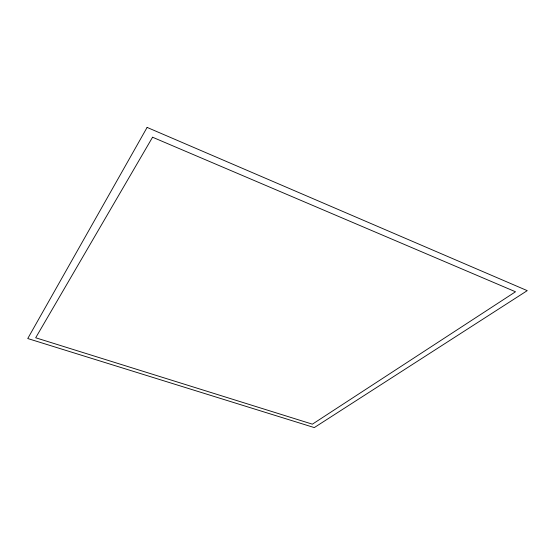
<?xml version="1.0" encoding="UTF-8"?>
<svg xmlns="http://www.w3.org/2000/svg" width="555" height="555" viewBox="0 0 555 555"><rect width="100%" height="100%" fill="white"/><g stroke="black" fill="none" stroke-linecap="round" stroke-linejoin="round"><path stroke-width="0.83" d="M147.103 127.414L27.75 338.536L314.296 427.586L527.25 290.647L147.103 127.414M152.563 137.224L35.686 337.773L312.396 424.173L515.512 291.77L152.563 137.224"/></g></svg>
